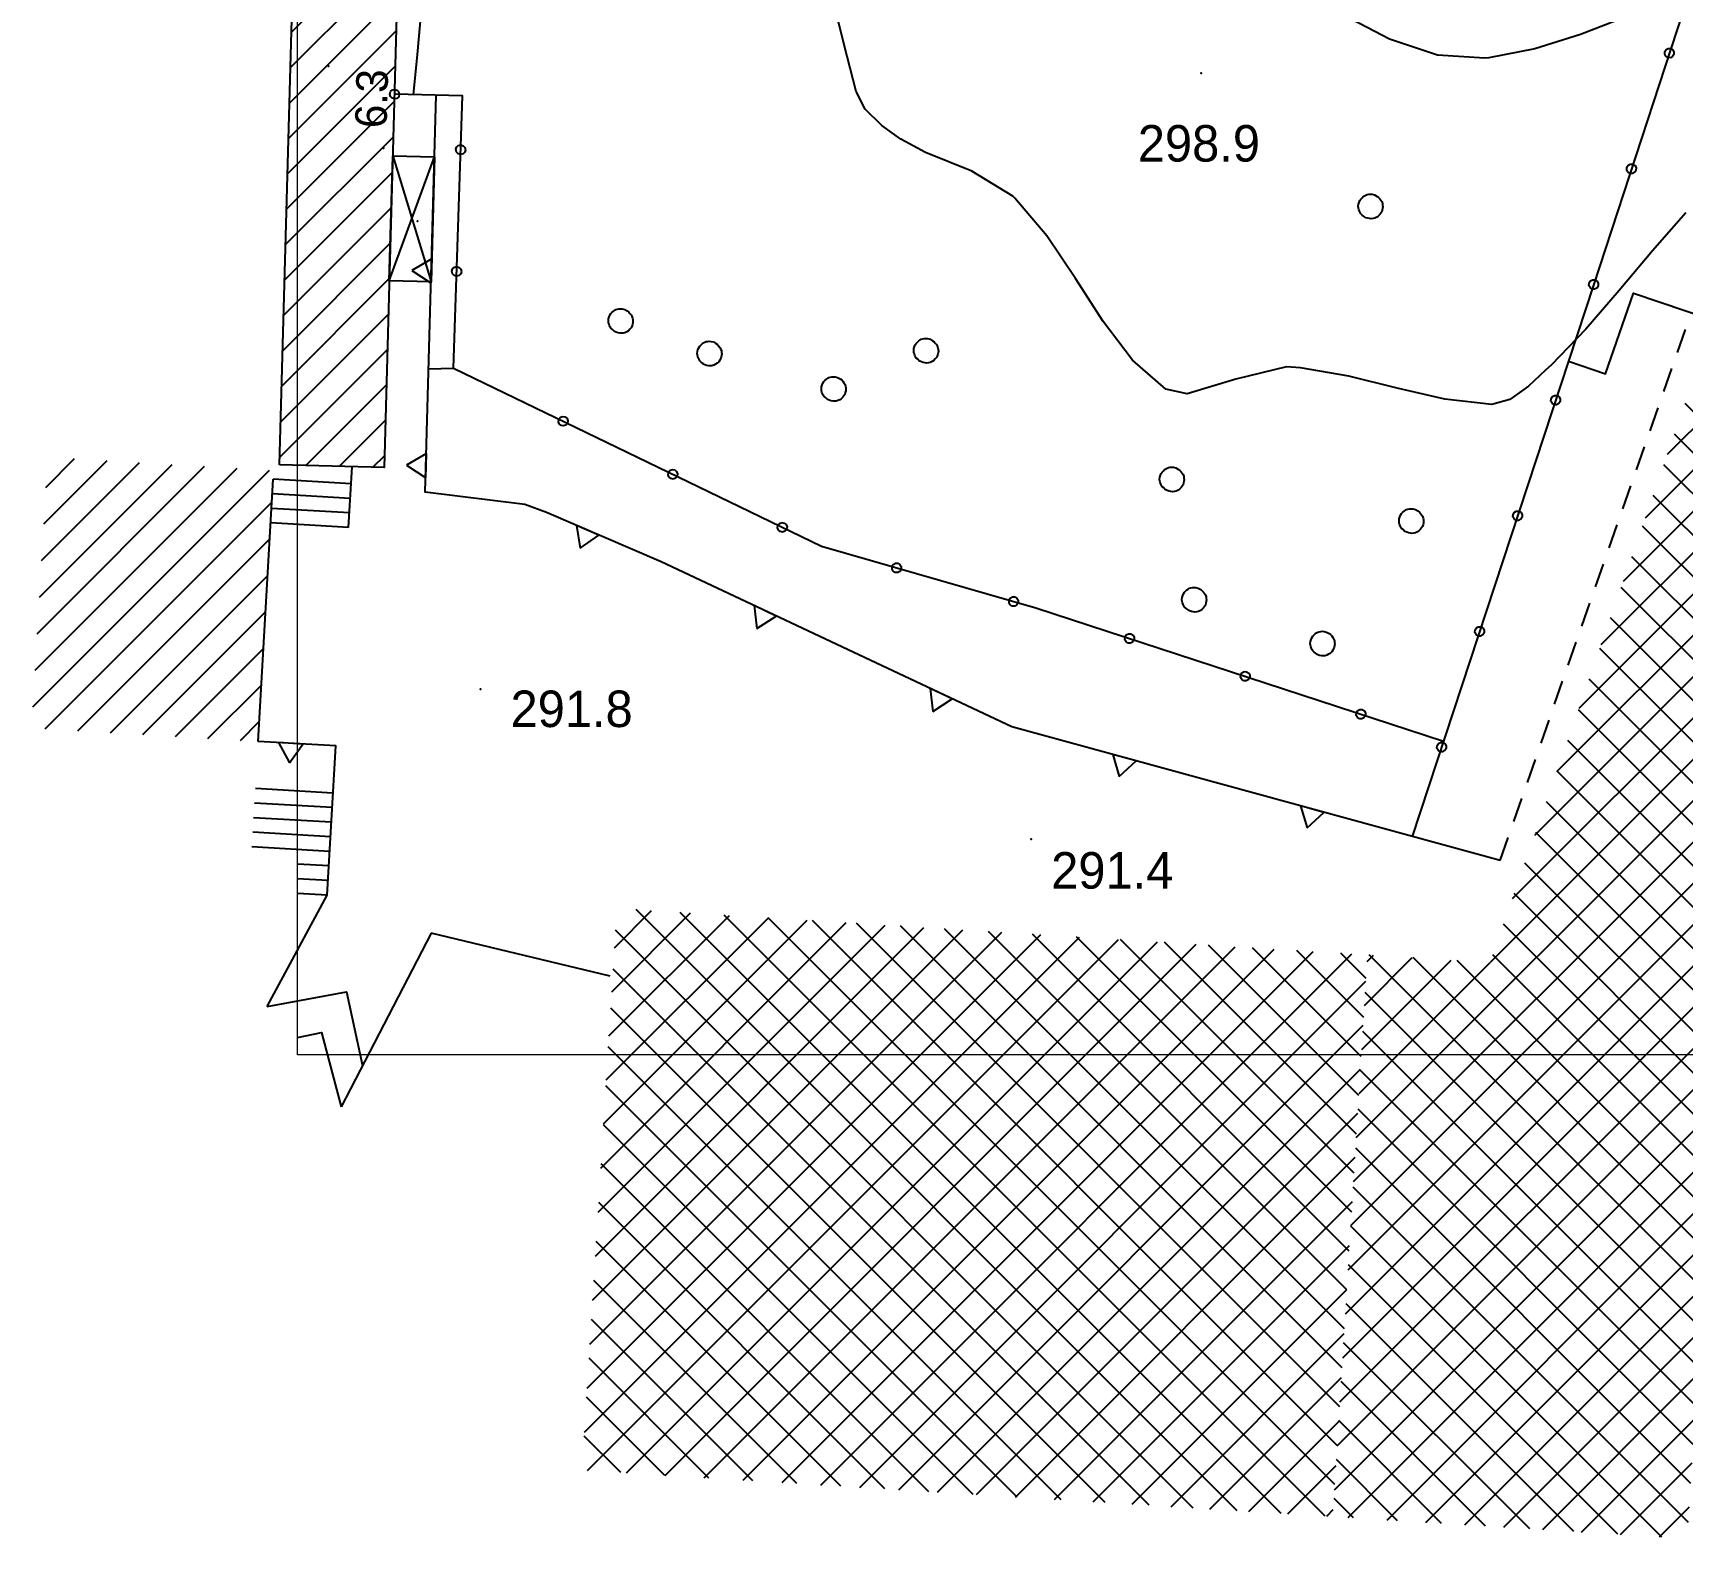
# Model space of a CAD drawing. Extents: x 1518652 to 1519378, y 5069750 to 5070202.
# Drawn here: x 1518660.9 to 1518728.6, y 5069836.5 to 5069898.2 of the extents above; entities that cross this region are included whole.
import ezdxf

# ---------------------------------------------------------------- set-up
doc = ezdxf.new("R2010")
doc.units = 0
doc.header["$MEASUREMENT"] = 0
doc.linetypes.add('L04', pattern=[0])
doc.linetypes.add('L10', pattern=[1.7, 1, -0.7])
for name, color, linetype in [('2321_PEDmarciap', 1, 'L10'), ('2641_MUROspec', 2, 'Continuous'), ('3007_TETTOIE', 2, 'Continuous'), ('3043_RAMPE', 1, 'Continuous'), ('3046_SCALE', 1, 'Continuous'), ('3047_GRADINI', 6, 'Continuous'), ('3054_CANCmuro', 1, 'L04'), ('3856_CABINEaper', 2, 'Continuous'), ('5100_ALBERO', 1, 'Continuous'), ('7010_CLDirett', 3, 'Continuous'), ('7012_CLInter', 6, 'Continuous'), ('8321_PQTerra', 2, 'Continuous'), ('8322_Qmpiede', 2, 'Continuous'), ('8324_altezza', 1, 'Continuous'), ('SCM_Campiture', 1, 'Continuous'), ('SCM_Diagonali', 6, 'Continuous')]:
    doc.layers.add(name, color=color, linetype=linetype)
doc.styles.add('Style00', font='Leroy', dxfattribs={"height": 0.2})

# ---------------------------------------------------------------- blocks, each defined once
blk = doc.blocks.new('Q0050013')
at = {"linetype": 'Continuous'}
for p, q in [((-0.194, -0.003), (-0.17, 0.098)), ((-0.17, 0.098), (-0.099, 0.169)), ((-0.099, 0.169), (-0.001, 0.195)), ((-0.001, 0.195), (0.096, 0.17)), ((0.096, 0.17), (0.169, 0.1)), ((0.169, 0.1), (0.197, -0.001)), ((-0.162, -0.108), (-0.194, -0.003)), ((-0.096, -0.171), (-0.162, -0.108)), ((0.001, -0.196), (-0.096, -0.171)), ((0.097, -0.17), (0.001, -0.196)), ((0.168, -0.1), (0.097, -0.17)), ((0.197, -0.001), (0.168, -0.1))]:
    blk.add_line(p, q, dxfattribs=at)
blk = doc.blocks.new('S37')
at = {"linetype": 'Continuous'}
for p, q in [((-0.99, -0.01), (-0.97, 0.17)), ((-0.97, 0.17), (-0.93, 0.33)), ((-0.93, 0.33), (-0.87, 0.47)), ((-0.87, 0.47), (-0.79, 0.6)), ((-0.79, 0.6), (-0.68, 0.71)), ((-0.68, 0.71), (-0.58, 0.8)), ((-0.58, 0.8), (-0.49, 0.87)), ((-0.49, 0.87), (-0.37, 0.93)), ((-0.37, 0.93), (-0.26, 0.97)), ((-0.26, 0.97), (-0.13, 0.99)), ((-0.13, 0.99), (-0.01, 1)), ((-0.01, 1), (0.15, 0.99)), ((0.15, 0.99), (0.35, 0.94)), ((0.35, 0.94), (0.55, 0.82)), ((0.55, 0.82), (0.68, 0.73)), ((0.68, 0.73), (0.77, 0.62)), ((0.77, 0.62), (0.87, 0.5)), ((0.87, 0.5), (0.93, 0.39)), ((0.93, 0.39), (0.99, 0.23)), ((0.99, 0.23), (1.01, 0.09)), ((1.01, 0.09), (1.03, -0.03)), ((-0.97, -0.15), (-0.99, -0.01)), ((-0.94, -0.26), (-0.97, -0.15)), ((-0.9, -0.4), (-0.94, -0.26)), ((-0.84, -0.51), (-0.9, -0.4)), ((-0.78, -0.61), (-0.84, -0.51)), ((-0.66, -0.71), (-0.78, -0.61)), ((-0.57, -0.8), (-0.66, -0.71)), ((-0.49, -0.87), (-0.57, -0.8)), ((-0.36, -0.93), (-0.49, -0.87)), ((-0.22, -0.98), (-0.36, -0.93)), ((-0.06, -1.01), (-0.22, -0.98)), ((0.07, -1.02), (-0.06, -1.01)), ((0.22, -1.01), (0.07, -1.02)), ((0.36, -0.97), (0.22, -1.01)), ((0.52, -0.89), (0.36, -0.97)), ((0.65, -0.81), (0.52, -0.89)), ((0.78, -0.68), (0.65, -0.81)), ((0.87, -0.56), (0.78, -0.68)), ((0.93, -0.45), (0.87, -0.56)), ((0.98, -0.3), (0.93, -0.45)), ((1.01, -0.17), (0.98, -0.3)), ((1.03, -0.03), (1.01, -0.17))]:
    blk.add_line(p, q, dxfattribs=at)
blk = doc.blocks.new('CAMP_69523428')
at = {"layer": 'SCM_Campiture', "linetype": 'Continuous'}
for p, q in [((1518661.327, 5069878.064), (1518663.93, 5069880.667)), ((1518661.415, 5069879.566), (1518662.594, 5069880.745)), ((1518660.887, 5069870.552), (1518670.61, 5069880.275)), ((1518660.975, 5069872.055), (1518669.274, 5069880.354)), ((1518661.063, 5069873.557), (1518667.938, 5069880.432)), ((1518661.151, 5069875.059), (1518666.602, 5069880.51)), ((1518661.239, 5069876.561), (1518665.266, 5069880.588)), ((1518661.394, 5069869.645), (1518670.705, 5069878.956)), ((1518662.73, 5069869.567), (1518670.618, 5069877.455)), ((1518664.066, 5069869.489), (1518670.531, 5069875.953)), ((1518665.402, 5069869.41), (1518670.443, 5069874.452)), ((1518666.738, 5069869.332), (1518670.356, 5069872.95)), ((1518668.074, 5069869.254), (1518670.269, 5069871.449)), ((1518669.41, 5069869.176), (1518670.181, 5069869.947))]:
    blk.add_line(p, q, dxfattribs=at)
blk = doc.blocks.new('CAMP_75C44635')
at = {"layer": 'SCM_Campiture', "linetype": 'Continuous'}
for p, q in [((1518671.866, 5069911.348), (1518675.005, 5069914.487)), ((1518671.906, 5069912.803), (1518673.653, 5069914.549)), ((1518671.946, 5069914.257), (1518672.301, 5069914.612)), ((1518671.826, 5069909.894), (1518676.247, 5069914.315)), ((1518671.786, 5069908.44), (1518676.207, 5069912.86)), ((1518671.746, 5069906.985), (1518676.167, 5069911.406)), ((1518671.706, 5069905.531), (1518676.127, 5069909.952)), ((1518671.666, 5069904.077), (1518676.087, 5069908.498)), ((1518671.626, 5069902.623), (1518676.047, 5069907.043)), ((1518671.586, 5069901.168), (1518676.007, 5069905.589)), ((1518671.546, 5069899.714), (1518675.967, 5069904.135)), ((1518671.505, 5069898.26), (1518675.927, 5069902.681)), ((1518671.465, 5069896.805), (1518675.887, 5069901.226)), ((1518671.425, 5069895.351), (1518675.847, 5069899.772)), ((1518671.385, 5069893.897), (1518675.806, 5069898.318)), ((1518671.345, 5069892.442), (1518675.766, 5069896.864)), ((1518671.305, 5069890.988), (1518675.726, 5069895.409)), ((1518671.265, 5069889.534), (1518675.686, 5069893.955)), ((1518671.225, 5069888.079), (1518675.646, 5069892.501)), ((1518671.185, 5069886.625), (1518675.606, 5069891.047)), ((1518671.145, 5069885.171), (1518675.566, 5069889.593)), ((1518671.105, 5069883.717), (1518675.526, 5069888.138)), ((1518671.065, 5069882.262), (1518675.486, 5069886.684)), ((1518671.024, 5069880.808), (1518675.446, 5069885.23)), ((1518672.096, 5069880.465), (1518675.406, 5069883.776)), ((1518673.472, 5069880.427), (1518675.366, 5069882.321)), ((1518674.848, 5069880.389), (1518675.326, 5069880.867))]:
    blk.add_line(p, q, dxfattribs=at)
blk = doc.blocks.new('Q0200100')
at = {"linetype": 'Continuous'}
for p, q in [((0, 0.8), (-0.5, 0)), ((0.5, 0), (0, 0.8)), ((-0.5, 0), (0.5, 0))]:
    blk.add_line(p, q, dxfattribs=at)
blk = doc.blocks.new('CAMP_32CD99C1')
at = {"layer": 'SCM_Campiture', "linetype": 'Continuous'}
for p, q in [((1518728.043, 5069880.927), (1518729.872, 5069882.755)), ((1518736.187, 5069875.589), (1518728.769, 5069883.007)), ((1518727.133, 5069878.32), (1518731.141, 5069882.327)), ((1518736.639, 5069876.834), (1518731.148, 5069882.325)), ((1518725.313, 5069873.106), (1518733.679, 5069881.471)), ((1518726.223, 5069875.713), (1518732.41, 5069881.899)), ((1518735.736, 5069874.343), (1518728.33, 5069881.749)), ((1518737.09, 5069878.08), (1518733.709, 5069881.461)), ((1518723.493, 5069867.891), (1518736.217, 5069880.615)), ((1518724.403, 5069870.498), (1518734.948, 5069881.043)), ((1518722.583, 5069865.284), (1518737.486, 5069880.187)), ((1518735.284, 5069873.097), (1518727.891, 5069880.491)), ((1518737.542, 5069879.326), (1518736.269, 5069880.598)), ((1518734.833, 5069871.852), (1518727.452, 5069879.233)), ((1518721.672, 5069862.677), (1518737.098, 5069878.103)), ((1518734.382, 5069870.606), (1518727.013, 5069877.975)), ((1518733.93, 5069869.361), (1518726.574, 5069876.717)), ((1518720.762, 5069860.07), (1518736.134, 5069875.441)), ((1518733.479, 5069868.115), (1518726.135, 5069875.459)), ((1518733.027, 5069866.869), (1518725.695, 5069874.201)), ((1518715.253, 5069852.863), (1518735.169, 5069872.779)), ((1518732.576, 5069865.624), (1518725.256, 5069872.943)), ((1518732.124, 5069864.378), (1518724.817, 5069871.685)), ((1518715.141, 5069851.054), (1518734.205, 5069870.118)), ((1518731.673, 5069863.132), (1518724.378, 5069870.427)), ((1518731.222, 5069861.887), (1518723.939, 5069869.169)), ((1518730.77, 5069860.641), (1518723.5, 5069867.911)), ((1518715.029, 5069849.245), (1518733.24, 5069867.456)), ((1518730.319, 5069859.395), (1518723.061, 5069866.654)), ((1518730.184, 5069857.833), (1518722.622, 5069865.396)), ((1518714.917, 5069847.436), (1518732.275, 5069864.795)), ((1518730.085, 5069856.235), (1518722.182, 5069864.138)), ((1518729.986, 5069854.637), (1518721.743, 5069862.88)), ((1518714.805, 5069845.627), (1518731.311, 5069862.133)), ((1518729.887, 5069853.039), (1518721.304, 5069861.622)), ((1518715.7, 5069860.098), (1518715.953, 5069860.352)), ((1518729.492, 5069846.646), (1518715.775, 5069860.363)), ((1518729.789, 5069851.44), (1518720.865, 5069860.364)), ((1518715.364, 5069854.672), (1518720.748, 5069860.055)), ((1518715.476, 5069856.481), (1518719.15, 5069860.154)), ((1518715.588, 5069858.289), (1518717.551, 5069860.253)), ((1518729.591, 5069848.244), (1518717.584, 5069860.251)), ((1518729.69, 5069849.842), (1518719.393, 5069860.139)), ((1518714.693, 5069843.818), (1518730.346, 5069859.471)), ((1518729.393, 5069845.047), (1518715.621, 5069858.82)), ((1518714.582, 5069842.01), (1518730.169, 5069857.597)), ((1518729.295, 5069843.449), (1518715.522, 5069857.222)), ((1518714.47, 5069840.201), (1518730.057, 5069855.788)), ((1518729.196, 5069841.851), (1518715.423, 5069855.623)), ((1518714.358, 5069838.392), (1518729.946, 5069853.979)), ((1518729.097, 5069840.252), (1518715.324, 5069854.025)), ((1518714.917, 5069837.254), (1518729.834, 5069852.171)), ((1518728.998, 5069838.654), (1518715.226, 5069852.427)), ((1518728.899, 5069837.056), (1518715.127, 5069850.829)), ((1518716.515, 5069837.155), (1518729.722, 5069850.362)), ((1518727.801, 5069836.457), (1518715.028, 5069849.23)), ((1518718.113, 5069837.056), (1518729.61, 5069848.553)), ((1518725.992, 5069836.569), (1518714.929, 5069847.632)), ((1518719.712, 5069836.957), (1518729.498, 5069846.744)), ((1518724.183, 5069836.681), (1518714.83, 5069846.034)), ((1518721.31, 5069836.858), (1518729.386, 5069844.935)), ((1518722.375, 5069836.793), (1518714.732, 5069844.436)), ((1518720.566, 5069836.904), (1518714.633, 5069842.837)), ((1518722.908, 5069836.76), (1518729.275, 5069843.126)), ((1518724.506, 5069836.661), (1518729.163, 5069841.317)), ((1518718.757, 5069837.016), (1518714.534, 5069841.239)), ((1518716.948, 5069837.128), (1518714.435, 5069839.641)), ((1518726.105, 5069836.562), (1518729.051, 5069839.508)), ((1518715.139, 5069837.24), (1518714.336, 5069838.042)), ((1518727.703, 5069836.463), (1518728.939, 5069837.7))]:
    blk.add_line(p, q, dxfattribs=at)
blk = doc.blocks.new('CAMP_B54202F3')
at = {"layer": 'SCM_Campiture', "linetype": 'Continuous'}
for p, q in [((1518684.215, 5069851.612), (1518694.294, 5069861.69)), ((1518684.327, 5069853.421), (1518692.696, 5069861.789)), ((1518684.439, 5069855.229), (1518691.097, 5069861.888)), ((1518684.551, 5069857.038), (1518689.499, 5069861.987)), ((1518684.662, 5069858.847), (1518687.901, 5069862.086)), ((1518684.774, 5069860.656), (1518686.303, 5069862.184)), ((1518710.358, 5069837.535), (1518685.67, 5069862.223)), ((1518712.167, 5069837.424), (1518687.479, 5069862.112)), ((1518713.976, 5069837.312), (1518689.288, 5069862)), ((1518714.372, 5069838.613), (1518691.096, 5069861.888)), ((1518714.471, 5069840.211), (1518692.905, 5069861.776)), ((1518714.569, 5069841.809), (1518694.714, 5069861.664)), ((1518683.544, 5069840.759), (1518703.883, 5069861.098)), ((1518683.656, 5069842.567), (1518702.285, 5069861.196)), ((1518683.668, 5069839.185), (1518705.482, 5069860.999)), ((1518683.768, 5069844.376), (1518700.687, 5069861.295)), ((1518683.88, 5069846.185), (1518699.089, 5069861.394)), ((1518683.992, 5069847.994), (1518697.49, 5069861.493)), ((1518684.103, 5069849.803), (1518695.892, 5069861.592)), ((1518708.549, 5069837.647), (1518684.819, 5069861.377)), ((1518714.668, 5069843.407), (1518696.523, 5069861.553)), ((1518714.767, 5069845.006), (1518698.332, 5069861.441)), ((1518714.866, 5069846.604), (1518700.141, 5069861.329)), ((1518714.964, 5069848.202), (1518701.95, 5069861.217)), ((1518715.063, 5069849.801), (1518703.758, 5069861.105)), ((1518715.162, 5069851.399), (1518705.567, 5069860.994)), ((1518685.266, 5069839.086), (1518707.08, 5069860.9)), ((1518686.864, 5069838.987), (1518708.678, 5069860.801)), ((1518688.463, 5069838.889), (1518710.276, 5069860.702)), ((1518690.061, 5069838.79), (1518711.875, 5069860.604)), ((1518691.659, 5069838.691), (1518713.473, 5069860.505)), ((1518693.258, 5069838.592), (1518715.071, 5069860.406)), ((1518715.261, 5069852.997), (1518707.376, 5069860.882)), ((1518715.36, 5069854.595), (1518709.185, 5069860.77)), ((1518715.458, 5069856.194), (1518710.994, 5069860.658)), ((1518715.557, 5069857.792), (1518712.803, 5069860.546)), ((1518715.656, 5069859.39), (1518714.612, 5069860.434)), ((1518706.74, 5069837.759), (1518684.72, 5069859.779)), ((1518694.856, 5069838.494), (1518715.65, 5069859.287)), ((1518704.931, 5069837.871), (1518684.621, 5069858.181)), ((1518696.454, 5069838.395), (1518715.538, 5069857.478)), ((1518703.122, 5069837.983), (1518684.522, 5069856.582)), ((1518698.052, 5069838.296), (1518715.426, 5069855.67)), ((1518701.314, 5069838.094), (1518684.424, 5069854.984)), ((1518699.651, 5069838.197), (1518715.314, 5069853.861)), ((1518699.505, 5069838.206), (1518684.325, 5069853.386)), ((1518697.696, 5069838.318), (1518684.226, 5069851.788)), ((1518701.249, 5069838.098), (1518715.202, 5069852.052)), ((1518695.887, 5069838.43), (1518684.127, 5069850.189)), ((1518702.847, 5069838), (1518715.091, 5069850.243)), ((1518694.078, 5069838.542), (1518684.029, 5069848.591)), ((1518704.445, 5069837.901), (1518714.979, 5069848.434)), ((1518692.269, 5069838.653), (1518683.93, 5069846.993)), ((1518706.044, 5069837.802), (1518714.867, 5069846.625)), ((1518690.46, 5069838.765), (1518683.831, 5069845.395)), ((1518707.642, 5069837.703), (1518714.755, 5069844.816)), ((1518688.652, 5069838.877), (1518683.732, 5069843.796)), ((1518709.24, 5069837.604), (1518714.643, 5069843.008)), ((1518686.843, 5069838.989), (1518683.633, 5069842.198)), ((1518710.838, 5069837.506), (1518714.532, 5069841.199)), ((1518685.034, 5069839.101), (1518683.535, 5069840.6)), ((1518712.437, 5069837.407), (1518714.42, 5069839.39)), ((1518714.035, 5069837.308), (1518714.308, 5069837.581))]:
    blk.add_line(p, q, dxfattribs=at)

msp = doc.modelspace()

# ---------------------------------------------------------------- linework, layer by layer
at = {"linetype": 'Continuous', "lineweight": 0, "elevation": 278.511}
msp.add_lwpolyline([(1518671.752, 5070152.927), (1519087.071, 5070152.927), (1519087.071, 5069856.255), (1518671.752, 5069856.255)], close=True, dxfattribs=at)
at = {"layer": '2321_PEDmarciap', "color": 18, "linetype": 'L10', "true_color": 0x000000}
msp.add_polyline3d([(1518721.159, 5069864.239, 288.657), (1518729.013, 5069886.739, 288.657)], dxfattribs=at)
at = {"layer": '2641_MUROspec', "color": 18, "linetype": 'Continuous', "true_color": 0x000000}
for points in [[(1518721.159, 5069864.239, 291.858), (1518701.103, 5069869.726, 291.858), (1518686.69, 5069876.503, 291.689), (1518681.989, 5069878.533, 291.759), (1518681.089, 5069878.863, 291.788), (1518677.004, 5069879.375, 291.837), (1518677.454, 5069895.673, 292.587)], [(1518723.965, 5069884.747, 288.657), (1518725.49, 5069884.233, 288.657), (1518726.644, 5069887.538, 288.657), (1518744.647, 5069881.466, 288.657)], [(1518672.966, 5069862.817, 288.629), (1518673.325, 5069868.946, 289.405), (1518670.134, 5069869.133, 289.729)], [(1518712.656, 5069866.565, 291.858), (1518712.656, 5069866.565, 291.858)], [(1518684.595, 5069859.49, 289.052), (1518677.248, 5069861.263, 289.228)]]:
    msp.add_polyline3d(points, dxfattribs=at)
at = {"layer": '3007_TETTOIE', "color": 18, "linetype": 'Continuous', "true_color": 0x000000}
msp.add_polyline3d([(1518675.524, 5069888.052, 288.812), (1518675.665, 5069893.185, 288.812), (1518677.384, 5069893.137, 288.812), (1518677.242, 5069888.004, 288.812)], close=True, dxfattribs=at)
at = {"layer": '3043_RAMPE', "color": 18, "linetype": 'Continuous', "true_color": 0x000000}
for points in [[(1518670.51, 5069858.248, 289.721), (1518672.966, 5069862.817, 290.963)], [(1518677.248, 5069861.263, 291.4), (1518673.543, 5069854.124, 289.156)]]:
    msp.add_polyline3d(points, dxfattribs=at)
at = {"layer": '3046_SCALE', "color": 18, "linetype": 'Continuous', "true_color": 0x000000}
msp.add_polyline3d([(1518673.851, 5069877.917, 288.812), (1518673.997, 5069880.413, 288.812)], dxfattribs=at)
at = {"layer": '3047_GRADINI', "color": 18, "linetype": 'Continuous', "true_color": 0x000000}
for points in [[(1518673.921, 5069879.115, 0), (1518670.725, 5069879.302, 0)], [(1518673.956, 5069879.714, 0), (1518670.76, 5069879.901, 0)], [(1518673.886, 5069878.516, 0), (1518670.691, 5069878.703, 0)], [(1518673.851, 5069877.917, 0), (1518670.656, 5069878.104, 0)], [(1518673.212, 5069867.012, 0), (1518670.022, 5069867.196, 0)], [(1518673.177, 5069866.413, 0), (1518669.988, 5069866.597, 0)], [(1518673.142, 5069865.814, 0), (1518669.953, 5069865.998, 0)], [(1518673.107, 5069865.215, 0), (1518669.918, 5069865.399, 0)], [(1518673.072, 5069864.616, 0), (1518669.884, 5069864.8, 0)], [(1518673.036, 5069864.017, 0), (1518671.752, 5069864.091, 0)], [(1518673.001, 5069863.418, 0), (1518671.752, 5069863.49, 0)], [(1518672.966, 5069862.819, 0), (1518671.752, 5069862.889, 0)], [(1518670.51, 5069858.248, 0), (1518673.773, 5069858.843, 0), (1518674.419, 5069855.812, 0)], [(1518671.752, 5069856.974, 0), (1518672.735, 5069857.177, 0), (1518673.543, 5069854.124, 0)]]:
    msp.add_polyline3d(points, dxfattribs=at)
at = {"layer": '3054_CANCmuro', "color": 18, "linetype": 'L04', "true_color": 0x000000}
for points in [[(1518734.334, 5069916.409, 303.084), (1518724.992, 5069887.871, 295.701), (1518717.549, 5069865.227, 291.427)], [(1518677.143, 5069884.431, 292.07), (1518678.168, 5069884.461, 292.366), (1518678.526, 5069895.647, 292.859), (1518675.735, 5069895.715, 292.497)], [(1518678.168, 5069884.461, 293.776), (1518693.279, 5069877.146, 294.777), (1518702.085, 5069874.619, 295.299), (1518718.836, 5069869.141, 295.147)]]:
    msp.add_polyline3d(points, dxfattribs=at)
at = {"layer": '3856_CABINEaper', "color": 18, "linetype": 'Continuous', "true_color": 0x000000}
msp.add_polyline3d([(1518671.016, 5069880.495, 288.812), (1518671.957, 5069914.628, 288.812), (1518676.25, 5069914.429, 288.812), (1518675.313, 5069880.377, 288.812)], close=True, dxfattribs=at)
msp.add_polyline3d([(1518670.134, 5069869.133, 288.883), (1518670.761, 5069879.901, 288.883)], dxfattribs=at)
at = {"layer": '7010_CLDirett', "color": 18, "linetype": 'Continuous', "true_color": 0x000000}
msp.add_polyline3d([(1518726.341, 5069898.891, 300), (1518724.463, 5069898.159, 300), (1518722.585, 5069897.576, 300), (1518720.701, 5069897.212, 300), (1518720.536, 5069897.193, 300), (1518718.593, 5069897.318, 300), (1518716.622, 5069897.973, 300), (1518714.747, 5069898.952, 300)], dxfattribs=at)
at = {"layer": '7012_CLInter', "color": 18, "linetype": 'Continuous', "true_color": 0x000000}
for points in [[(1518728.788, 5069890.845, 298), (1518727.415, 5069889.274, 298), (1518726.054, 5069887.65, 298), (1518724.676, 5069886.059, 298), (1518723.251, 5069884.588, 298), (1518723.02, 5069884.373, 298), (1518722.326, 5069883.725, 298), (1518721.565, 5069883.17, 298), (1518720.824, 5069882.97, 298), (1518718.895, 5069883.182, 298), (1518716.927, 5069883.635, 298), (1518714.94, 5069884.133, 298), (1518712.957, 5069884.477, 298), (1518712.388, 5069884.52, 298), (1518710.306, 5069884.013, 298), (1518708.297, 5069883.408, 298), (1518707.433, 5069883.601, 298), (1518706.064, 5069884.79, 298), (1518704.858, 5069886.372, 298), (1518703.715, 5069888.144, 298), (1518702.538, 5069889.903, 298), (1518701.227, 5069891.447, 298), (1518701.139, 5069891.532, 298), (1518699.455, 5069892.555, 298), (1518697.557, 5069893.317, 298), (1518696.534, 5069893.864, 298), (1518695.756, 5069894.423, 298), (1518695.073, 5069895.1, 298), (1518694.7, 5069895.828, 298), (1518694.207, 5069897.739, 298), (1518693.736, 5069899.683, 298)], [(1518676.524, 5069895.695, 292), (1518676.673, 5069897.193, 292), (1518676.854, 5069899.181, 292)]]:
    msp.add_polyline3d(points, dxfattribs=at)
at = {"layer": '8321_PQTerra', "color": 18, "linetype": 'Continuous', "true_color": 0x000000}
for p in [(1518708.88, 5069896.573, 298.909), (1518679.274, 5069871.282, 291.795), (1518701.9, 5069865.112, 291.449)]:
    msp.add_point(p, dxfattribs=at)
at = {"layer": '8322_Qmpiede', "linetype": 'Continuous'}
for p in [(1518673.027, 5069896.866, 288.812), (1518676.678, 5069890.493, 288.812)]:
    msp.add_point(p, dxfattribs=at)
at = {"layer": '8324_altezza', "color": 18, "linetype": 'Continuous', "true_color": 0x000000}
msp.add_point((1518675.288, 5069893.493, 6.329), dxfattribs=at)
at = {"layer": 'SCM_Diagonali', "color": 18, "linetype": 'Continuous', "true_color": 0x000000}
for points in [[(1518675.524, 5069888.052, 0), (1518677.384, 5069893.137, 0)], [(1518675.665, 5069893.185, 0), (1518677.242, 5069888.004, 0)]]:
    msp.add_polyline3d(points, dxfattribs=at)

# ---------------------------------------------------------------- block references
at = {"layer": '2641_MUROspec', "color": 18, "linetype": 'Continuous', "true_color": 0x000000}
for p, xscale, yscale, zscale, rotation in [((1518677.254, 5069888.456, 292.255), 1.000000000392802, 1.000000000392802, 1.000000000392802, 88.41941089962286), ((1518677.034, 5069880.459, 291.887), 1.000000000392802, 1.000000000392802, 1.000000000392802, 88.41941089962286), ((1518683.678, 5069877.804, 291.734), 1.000000000028163, 1.000000000028163, 1.000000000028163, 156.6468424280679), ((1518690.961, 5069874.495, 291.739), 1.000000000065678, 1.000000000065678, 1.000000000065678, 154.8166289411515), ((1518698.201, 5069871.091, 291.824), 1.000000000065678, 1.000000000065678, 1.000000000065678, 154.8166289411515), ((1518671.469, 5069869.055, 289.593), 0.9999999998843871, 0.9999999998843871, 0.9999999998843871, 176.6481717411874), ((1518705.726, 5069868.462, 291.858), 1.000000000144226, 1.000000000144226, 1.000000000144226, 164.6988685605616), ((1518713.442, 5069866.35, 291.858), 1.000000000144226, 1.000000000144226, 1.000000000144226, 164.6988685605616)]:
    msp.add_blockref('Q0200100', p, dxfattribs=dict(at, xscale=xscale, yscale=yscale, zscale=zscale, rotation=rotation))
at = {"layer": '3054_CANCmuro', "color": 18, "linetype": 'Continuous', "true_color": 0x000000}
for p, xscale, yscale, zscale, rotation in [((1518728.112, 5069897.402, 298.167), 1.000000000076919, 1.000000000076919, 1.000000000076919, 251.874769317545), ((1518675.743, 5069895.714, 292.498), 0.9999999998879036, 0.9999999998879036, 0.9999999998879036, 178.6042227154929), ((1518678.455, 5069893.431, 292.762), 0.99999999967246, 0.99999999967246, 0.99999999967246, 88.169443112745), ((1518726.556, 5069892.65, 296.937), 1.000000000076919, 1.000000000076919, 1.000000000076919, 251.874769317545), ((1518678.295, 5069888.434, 292.541), 0.99999999967246, 0.99999999967246, 0.99999999967246, 88.169443112745), ((1518725.001, 5069887.898, 295.708), 1.000000000076919, 1.000000000076919, 1.000000000076919, 251.874769317545), ((1518723.44, 5069883.148, 294.81), 0.9999999995928539, 0.9999999995928539, 0.9999999995928539, 251.8060926445015), ((1518682.669, 5069882.282, 294.074), 0.9999999998955228, 0.9999999998955228, 0.9999999998955228, 334.1701904492352), ((1518687.169, 5069880.104, 294.373), 0.9999999998955228, 0.9999999998955228, 0.9999999998955228, 334.1701904492352), ((1518721.878, 5069878.398, 293.913), 0.9999999995928539, 0.9999999995928539, 0.9999999995928539, 251.8060926445015), ((1518691.669, 5069877.925, 294.671), 0.9999999998955228, 0.9999999998955228, 0.9999999998955228, 334.1701904492352), ((1518696.366, 5069876.26, 294.96), 1.000000000062314, 1.000000000062314, 1.000000000062314, 343.9881193597752), ((1518701.172, 5069874.881, 295.245), 1.000000000062314, 1.000000000062314, 1.000000000062314, 343.9881193597752), ((1518720.317, 5069873.648, 293.017), 0.9999999995928539, 0.9999999995928539, 0.9999999995928539, 251.8060926445015), ((1518705.935, 5069873.36, 295.264), 0.9999999999016037, 0.9999999999016037, 0.9999999999016037, 341.8906475353871), ((1518710.687, 5069871.806, 295.221), 0.9999999999016037, 0.9999999999016037, 0.9999999999016037, 341.8906475353871), ((1518715.439, 5069870.252, 295.178), 0.9999999999016037, 0.9999999999016037, 0.9999999999016037, 341.8906475353871), ((1518718.756, 5069868.898, 292.12), 0.9999999995928539, 0.9999999995928539, 0.9999999995928539, 251.8060926445015)]:
    msp.add_blockref('Q0050013', p, dxfattribs=dict(at, xscale=xscale, yscale=yscale, zscale=zscale, rotation=rotation))
at = {"layer": '5100_ALBERO', "color": 18, "linetype": 'Continuous', "true_color": 0x000000, "xscale": 0.5, "yscale": 0.5, "zscale": 0.5}
for p in [(1518715.829, 5069891.107, 299.065), (1518685.022, 5069886.403, 295.278), (1518688.671, 5069885.067, 295.659), (1518697.566, 5069885.181, 296.357), (1518693.77, 5069883.612, 296.145), (1518707.668, 5069879.896, 297.936), (1518717.502, 5069878.186, 298.585), (1518708.585, 5069874.957, 297.104), (1518713.856, 5069873.154, 297.795)]:
    msp.add_blockref('S37', p, dxfattribs=at)
at = {"layer": 'SCM_Campiture', "linetype": 'Continuous'}
for name in ['CAMP_75C44635', 'CAMP_32CD99C1', 'CAMP_69523428', 'CAMP_B54202F3']:
    msp.add_blockref(name, (0, 0), dxfattribs=at)

# ---------------------------------------------------------------- texts
at = {"layer": '8321_PQTerra', "color": 18, "linetype": 'Continuous', "true_color": 0x000000, "style": 'Style00'}
for s, p in [('298.9', (1518706.275, 5069892.946)), ('291.8', (1518680.506, 5069869.722)), ('291.4', (1518702.716, 5069863.085))]:
    msp.add_text(s, height=1.5, dxfattribs=at).set_placement(p)
at = {"layer": '8324_altezza', "color": 18, "linetype": 'Continuous', "true_color": 0x000000, "style": 'Style00'}
msp.add_text('6.3', height=1.3, rotation=88.42101, dxfattribs=at).set_placement((1518675.413, 5069894.305))

doc.saveas('drawing.dxf')
